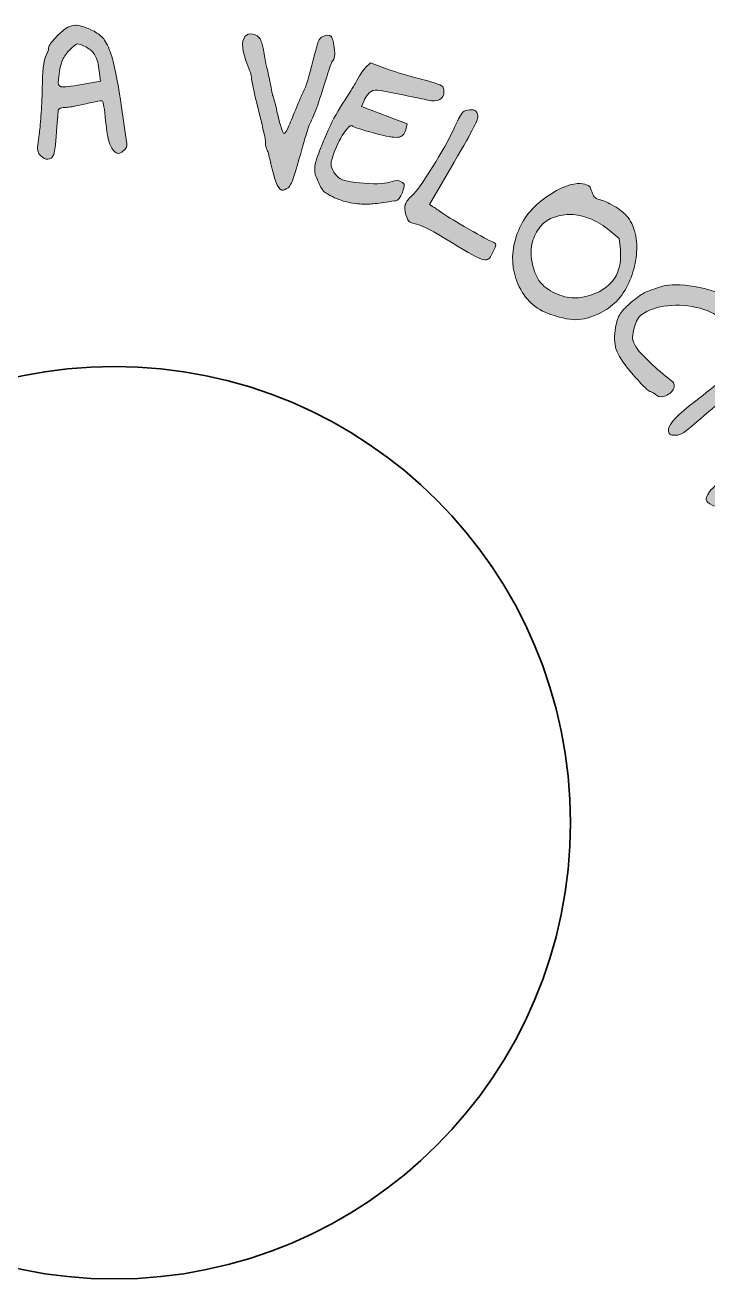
# Model space of a CAD drawing. Header units: inches. Extents: x -377 to 507, y -117 to 625.
# Drawn here: x -160.35 to -140.15, y 527.08 to 564.18 of the extents above; entities that cross this region are included whole.
import ezdxf

# ---------------------------------------------------------------- set-up
doc = ezdxf.new("R2010")
doc.units = ezdxf.units.IN
doc.header["$MEASUREMENT"] = 0
doc.layers.add('CUT', color=7, linetype='Continuous')
doc.layers.add('ENGRAVE', color=7, linetype='Continuous')

# ---------------------------------------------------------------- blocks, each defined once
blk = doc.blocks.new('block 261')
at = {"layer": 'ENGRAVE'}
h = blk.add_hatch(color=7, dxfattribs=at)
h.dxf.hatch_style = 2
edge = h.paths.add_edge_path()
edge.add_spline(control_points=[(-159.172, 564.068), (-159.057, 564.145), (-158.952, 564.183), (-158.856, 564.181), (-158.761, 564.179), (-158.612, 564.134), (-158.408, 564.046), (-158.274, 563.985), (-158.167, 563.915), (-158.087, 563.838), (-158.007, 563.762), (-157.932, 563.637), (-157.863, 563.464), (-157.793, 563.292), (-157.734, 563.085), (-157.685, 562.844), (-157.635, 562.602), (-157.577, 562.263), (-157.51, 561.825), (-157.51, 561.825), (-157.351, 560.739), (-157.351, 560.739), (-157.339, 560.663), (-157.34, 560.606), (-157.355, 560.567), (-157.37, 560.528), (-157.404, 560.489), (-157.458, 560.448), (-157.511, 560.411), (-157.553, 560.391), (-157.582, 560.388), (-157.611, 560.385), (-157.646, 560.397), (-157.686, 560.425), (-157.764, 560.484), (-157.824, 560.579), (-157.864, 560.709), (-157.904, 560.838), (-157.939, 561.048), (-157.97, 561.339), (-158.004, 561.707), (-158.037, 561.904), (-158.068, 561.932), (-158.085, 561.948), (-158.157, 561.943), (-158.283, 561.916), (-158.409, 561.888), (-158.559, 561.855), (-158.733, 561.815), (-158.907, 561.776), (-159.041, 561.753), (-159.133, 561.749), (-159.282, 561.742), (-159.361, 561.715), (-159.371, 561.668), (-159.378, 561.642), (-159.396, 561.428), (-159.424, 561.027), (-159.452, 560.625), (-159.483, 560.391), (-159.518, 560.326), (-159.553, 560.252), (-159.606, 560.215), (-159.678, 560.214), (-159.75, 560.213), (-159.822, 560.246), (-159.892, 560.315), (-159.933, 560.355), (-159.959, 560.396), (-159.971, 560.438), (-159.984, 560.48), (-159.986, 560.547), (-159.978, 560.638), (-159.969, 560.729), (-159.956, 560.833), (-159.938, 560.948), (-159.92, 561.064), (-159.902, 561.246), (-159.884, 561.494), (-159.866, 561.743), (-159.854, 562.016), (-159.846, 562.313), (-159.84, 562.805), (-159.806, 563.115), (-159.747, 563.243), (-159.687, 563.371), (-159.658, 563.453), (-159.66, 563.492), (-159.662, 563.542), (-159.607, 563.633), (-159.495, 563.763), (-159.382, 563.893), (-159.275, 563.995), (-159.172, 564.068)], knot_values=[0, 0, 0, 0, 1, 1, 1, 2, 2, 2, 3, 3, 3, 4, 4, 4, 5, 5, 5, 6, 6, 6, 7, 7, 7, 8, 8, 8, 9, 9, 9, 10, 10, 10, 11, 11, 11, 12, 12, 12, 13, 13, 13, 14, 14, 14, 15, 15, 15, 16, 16, 16, 17, 17, 17, 18, 18, 18, 19, 19, 19, 20, 20, 20, 21, 21, 21, 22, 22, 22, 23, 23, 23, 24, 24, 24, 25, 25, 25, 26, 26, 26, 27, 27, 27, 28, 28, 28, 29, 29, 29, 30, 30, 30, 31, 31, 31, 31], degree=3, periodic=1)
edge = h.paths.add_edge_path()
edge.add_spline(control_points=[(-158.537, 563.525), (-158.671, 563.599), (-158.762, 563.632), (-158.808, 563.624), (-158.854, 563.615), (-158.936, 563.551), (-159.053, 563.431), (-159.146, 563.333), (-159.216, 563.223), (-159.263, 563.1), (-159.311, 562.977), (-159.346, 562.801), (-159.369, 562.571), (-159.384, 562.447), (-159.358, 562.376), (-159.289, 562.358), (-159.216, 562.34), (-159.012, 562.363), (-158.676, 562.425), (-158.676, 562.425), (-158.127, 562.527), (-158.127, 562.527), (-158.127, 562.527), (-158.16, 562.818), (-158.16, 562.818), (-158.182, 563.02), (-158.221, 563.173), (-158.277, 563.277), (-158.333, 563.38), (-158.419, 563.463), (-158.537, 563.525)], knot_values=[0, 0, 0, 0, 1, 1, 1, 2, 2, 2, 3, 3, 3, 4, 4, 4, 5, 5, 5, 6, 6, 6, 7, 7, 7, 8, 8, 8, 9, 9, 9, 10, 10, 10, 10], degree=3, periodic=1)
h = blk.add_hatch(color=7, dxfattribs=at)
h.dxf.hatch_style = 2
edge = h.paths.add_edge_path()
edge.add_spline(control_points=[(-153.242, 560.725), (-153.233, 560.766), (-153.301, 561.08), (-153.447, 561.666), (-153.593, 562.252), (-153.66, 562.568), (-153.65, 562.613), (-153.642, 562.651), (-153.68, 562.772), (-153.764, 562.978), (-153.936, 563.407), (-153.965, 563.695), (-153.849, 563.843), (-153.798, 563.914), (-153.72, 563.937), (-153.612, 563.913), (-153.546, 563.898), (-153.493, 563.874), (-153.453, 563.838), (-153.413, 563.803), (-153.383, 563.758), (-153.364, 563.701), (-153.344, 563.645), (-153.329, 563.59), (-153.319, 563.538), (-153.309, 563.486), (-153.297, 563.416), (-153.284, 563.328), (-153.272, 563.241), (-153.258, 563.17), (-153.245, 563.114), (-153.194, 562.899), (-153.153, 562.718), (-153.123, 562.573), (-153.092, 562.427), (-153.074, 562.332), (-153.066, 562.287), (-153.059, 562.242), (-153.052, 562.202), (-153.044, 562.168), (-153.037, 562.134), (-153.023, 562.093), (-153.004, 562.045), (-152.99, 562.008), (-152.962, 561.893), (-152.918, 561.7), (-152.875, 561.508), (-152.832, 561.338), (-152.789, 561.19), (-152.747, 561.041), (-152.712, 560.97), (-152.685, 560.974), (-152.657, 560.979), (-152.612, 561.056), (-152.548, 561.204), (-152.485, 561.352), (-152.411, 561.532), (-152.326, 561.743), (-152.242, 561.954), (-152.176, 562.106), (-152.129, 562.2), (-152.041, 562.363), (-151.944, 562.668), (-151.838, 563.117), (-151.764, 563.409), (-151.711, 563.597), (-151.679, 563.684), (-151.646, 563.769), (-151.602, 563.824), (-151.545, 563.846), (-151.428, 563.901), (-151.346, 563.901), (-151.297, 563.845), (-151.249, 563.789), (-151.216, 563.657), (-151.198, 563.449), (-151.184, 563.276), (-151.202, 563.169), (-151.25, 563.128), (-151.277, 563.104), (-151.325, 562.982), (-151.394, 562.764), (-151.463, 562.545), (-151.541, 562.297), (-151.63, 562.019), (-151.718, 561.742), (-151.793, 561.545), (-151.854, 561.429), (-151.931, 561.277), (-152.016, 561.035), (-152.107, 560.705), (-152.199, 560.374), (-152.284, 560.079), (-152.362, 559.821), (-152.439, 559.563), (-152.508, 559.413), (-152.57, 559.37), (-152.648, 559.314), (-152.709, 559.291), (-152.755, 559.301), (-152.821, 559.316), (-152.88, 559.396), (-152.932, 559.543), (-152.983, 559.689), (-153.032, 559.865), (-153.079, 560.074), (-153.126, 560.282), (-153.161, 560.417), (-153.187, 560.479), (-153.234, 560.598), (-153.252, 560.679), (-153.242, 560.725)], knot_values=[0, 0, 0, 0, 1, 1, 1, 2, 2, 2, 3, 3, 3, 4, 4, 4, 5, 5, 5, 6, 6, 6, 7, 7, 7, 8, 8, 8, 9, 9, 9, 10, 10, 10, 11, 11, 11, 12, 12, 12, 13, 13, 13, 14, 14, 14, 15, 15, 15, 16, 16, 16, 17, 17, 17, 18, 18, 18, 19, 19, 19, 20, 20, 20, 21, 21, 21, 22, 22, 22, 23, 23, 23, 24, 24, 24, 25, 25, 25, 26, 26, 26, 27, 27, 27, 28, 28, 28, 29, 29, 29, 30, 30, 30, 31, 31, 31, 32, 32, 32, 33, 33, 33, 34, 34, 34, 35, 35, 35, 36, 36, 36, 37, 37, 37, 37], degree=3, periodic=1)
h = blk.add_hatch(color=7, dxfattribs=at)
h.dxf.hatch_style = 2
edge = h.paths.add_edge_path()
edge.add_spline(control_points=[(-149.628, 562.88), (-149.346, 562.777), (-149.067, 562.692), (-148.791, 562.625), (-148.515, 562.558), (-148.326, 562.506), (-148.222, 562.466), (-148.106, 562.426), (-148.034, 562.393), (-148.006, 562.366), (-147.977, 562.34), (-147.962, 562.287), (-147.96, 562.21), (-147.96, 562.105), (-148.002, 562.029), (-148.087, 561.983), (-148.173, 561.936), (-148.287, 561.929), (-148.429, 561.961), (-148.566, 561.994), (-148.799, 562.043), (-149.128, 562.105), (-149.128, 562.105), (-149.836, 562.245), (-149.836, 562.245), (-149.953, 562.272), (-150.047, 562.264), (-150.117, 562.22), (-150.188, 562.177), (-150.256, 562.088), (-150.321, 561.955), (-150.321, 561.955), (-150.403, 561.776), (-150.403, 561.776), (-150.403, 561.776), (-149.044, 561.257), (-149.044, 561.257), (-149.044, 561.257), (-149.09, 561.084), (-149.09, 561.084), (-149.127, 560.949), (-149.204, 560.875), (-149.32, 560.863), (-149.436, 560.85), (-149.667, 560.89), (-150.013, 560.981), (-150.423, 561.092), (-150.641, 561.164), (-150.665, 561.196), (-150.691, 561.233), (-150.745, 561.206), (-150.825, 561.114), (-150.962, 560.958), (-151.08, 560.749), (-151.179, 560.488), (-151.25, 560.302), (-151.289, 560.176), (-151.297, 560.108), (-151.305, 560.041), (-151.292, 559.974), (-151.258, 559.907), (-151.204, 559.799), (-151.14, 559.718), (-151.066, 559.663), (-150.965, 559.584), (-150.717, 559.53), (-150.322, 559.501), (-149.927, 559.474), (-149.652, 559.491), (-149.497, 559.554), (-149.392, 559.591), (-149.3, 559.588), (-149.222, 559.545), (-149.165, 559.513), (-149.136, 559.481), (-149.133, 559.446), (-149.131, 559.411), (-149.15, 559.34), (-149.191, 559.233), (-149.251, 559.075), (-149.314, 558.993), (-149.38, 558.986), (-149.423, 558.98), (-149.542, 558.963), (-149.736, 558.935), (-149.93, 558.907), (-150.084, 558.89), (-150.198, 558.884), (-150.311, 558.877), (-150.464, 558.888), (-150.657, 558.916), (-150.85, 558.944), (-151.032, 558.998), (-151.201, 559.076), (-151.369, 559.158), (-151.476, 559.223), (-151.522, 559.27), (-151.567, 559.316), (-151.624, 559.418), (-151.691, 559.575), (-151.725, 559.651), (-151.748, 559.705), (-151.759, 559.734), (-151.771, 559.763), (-151.778, 559.812), (-151.781, 559.881), (-151.784, 559.951), (-151.783, 560), (-151.779, 560.03), (-151.774, 560.06), (-151.754, 560.131), (-151.718, 560.242), (-151.683, 560.353), (-151.649, 560.449), (-151.616, 560.529), (-151.583, 560.609), (-151.522, 560.752), (-151.434, 560.959), (-151.305, 561.277), (-151.143, 561.58), (-150.951, 561.869), (-150.76, 562.158), (-150.636, 562.358), (-150.58, 562.468), (-150.473, 562.677), (-150.372, 562.828), (-150.277, 562.924), (-150.277, 562.924), (-150.129, 563.064), (-150.129, 563.064), (-150.129, 563.064), (-149.628, 562.88), (-149.628, 562.88)], knot_values=[0, 0, 0, 0, 1, 1, 1, 2, 2, 2, 3, 3, 3, 4, 4, 4, 5, 5, 5, 6, 6, 6, 7, 7, 7, 8, 8, 8, 9, 9, 9, 10, 10, 10, 11, 11, 11, 12, 12, 12, 13, 13, 13, 14, 14, 14, 15, 15, 15, 16, 16, 16, 17, 17, 17, 18, 18, 18, 19, 19, 19, 20, 20, 20, 21, 21, 21, 22, 22, 22, 23, 23, 23, 24, 24, 24, 25, 25, 25, 26, 26, 26, 27, 27, 27, 28, 28, 28, 29, 29, 29, 30, 30, 30, 31, 31, 31, 32, 32, 32, 33, 33, 33, 34, 34, 34, 35, 35, 35, 36, 36, 36, 37, 37, 37, 38, 38, 38, 39, 39, 39, 40, 40, 40, 41, 41, 41, 42, 42, 42, 43, 43, 43, 44, 44, 44, 44], degree=3, periodic=1)
h = blk.add_hatch(color=7, dxfattribs=at)
h.dxf.hatch_style = 2
edge = h.paths.add_edge_path()
edge.add_spline(control_points=[(-147.265, 561.668), (-147.167, 561.685), (-147.095, 561.682), (-147.049, 561.656), (-147.003, 561.629), (-146.973, 561.578), (-146.958, 561.502), (-146.947, 561.452), (-146.988, 561.336), (-147.082, 561.153), (-147.175, 560.969), (-147.368, 560.628), (-147.66, 560.127), (-147.66, 560.127), (-148.388, 558.875), (-148.388, 558.875), (-148.388, 558.875), (-148.275, 558.804), (-148.275, 558.804), (-148.196, 558.755), (-148.094, 558.685), (-147.97, 558.595), (-147.847, 558.511), (-147.6, 558.362), (-147.228, 558.148), (-146.855, 557.933), (-146.622, 557.806), (-146.527, 557.767), (-146.462, 557.745), (-146.429, 557.718), (-146.427, 557.685), (-146.426, 557.653), (-146.454, 557.58), (-146.511, 557.466), (-146.568, 557.353), (-146.611, 557.284), (-146.641, 557.262), (-146.67, 557.24), (-146.726, 557.235), (-146.806, 557.246), (-146.906, 557.259), (-147.22, 557.429), (-147.747, 557.755), (-148.275, 558.082), (-148.618, 558.261), (-148.776, 558.292), (-148.892, 558.319), (-148.964, 558.344), (-148.991, 558.369), (-149.018, 558.394), (-149.05, 558.461), (-149.086, 558.568), (-149.123, 558.692), (-149.129, 558.794), (-149.103, 558.874), (-149.078, 558.954), (-149.01, 559.044), (-148.901, 559.142), (-148.786, 559.243), (-148.588, 559.519), (-148.306, 559.97), (-148.025, 560.421), (-147.817, 560.793), (-147.68, 561.086), (-147.555, 561.35), (-147.474, 561.511), (-147.435, 561.567), (-147.396, 561.623), (-147.339, 561.656), (-147.265, 561.668)], knot_values=[0, 0, 0, 0, 1, 1, 1, 2, 2, 2, 3, 3, 3, 4, 4, 4, 5, 5, 5, 6, 6, 6, 7, 7, 7, 8, 8, 8, 9, 9, 9, 10, 10, 10, 11, 11, 11, 12, 12, 12, 13, 13, 13, 14, 14, 14, 15, 15, 15, 16, 16, 16, 17, 17, 17, 18, 18, 18, 19, 19, 19, 20, 20, 20, 21, 21, 21, 22, 22, 22, 23, 23, 23, 23], degree=3, periodic=1)
h = blk.add_hatch(color=7, dxfattribs=at)
h.dxf.hatch_style = 2
edge = h.paths.add_edge_path()
edge.add_spline(control_points=[(-143.347, 559.018), (-143.236, 558.994), (-143.096, 558.93), (-142.928, 558.829), (-142.759, 558.727), (-142.636, 558.631), (-142.557, 558.54), (-142.438, 558.405), (-142.353, 558.234), (-142.303, 558.027), (-142.254, 557.82), (-142.241, 557.605), (-142.266, 557.383), (-142.291, 557.16), (-142.345, 556.938), (-142.425, 556.714), (-142.506, 556.491), (-142.614, 556.295), (-142.751, 556.128), (-142.887, 555.96), (-143.043, 555.825), (-143.219, 555.723), (-143.513, 555.569), (-143.766, 555.484), (-143.978, 555.468), (-144.19, 555.452), (-144.462, 555.503), (-144.793, 555.619), (-145.033, 555.699), (-145.229, 555.811), (-145.382, 555.955), (-145.536, 556.099), (-145.665, 556.29), (-145.771, 556.529), (-145.952, 556.938), (-145.977, 557.375), (-145.846, 557.842), (-145.715, 558.308), (-145.46, 558.687), (-145.081, 558.98), (-144.648, 559.31), (-144.291, 559.48), (-144.01, 559.491), (-143.892, 559.495), (-143.802, 559.484), (-143.738, 559.459), (-143.673, 559.434), (-143.635, 559.401), (-143.621, 559.36), (-143.608, 559.319), (-143.593, 559.276), (-143.576, 559.229), (-143.56, 559.183), (-143.539, 559.142), (-143.514, 559.105), (-143.489, 559.068), (-143.433, 559.039), (-143.347, 559.018)], knot_values=[0, 0, 0, 0, 1, 1, 1, 2, 2, 2, 3, 3, 3, 4, 4, 4, 5, 5, 5, 6, 6, 6, 7, 7, 7, 8, 8, 8, 9, 9, 9, 10, 10, 10, 11, 11, 11, 12, 12, 12, 13, 13, 13, 14, 14, 14, 15, 15, 15, 16, 16, 16, 17, 17, 17, 18, 18, 18, 19, 19, 19, 19], degree=3, periodic=1)
edge = h.paths.add_edge_path()
edge.add_spline(control_points=[(-142.741, 557.528), (-142.741, 557.528), (-142.772, 557.872), (-142.772, 557.872), (-142.772, 557.872), (-143.122, 558.157), (-143.122, 558.157), (-143.293, 558.29), (-143.473, 558.392), (-143.662, 558.464), (-143.852, 558.537), (-144.031, 558.574), (-144.2, 558.578), (-144.369, 558.582), (-144.532, 558.556), (-144.691, 558.502), (-144.849, 558.449), (-144.98, 558.363), (-145.084, 558.245), (-145.188, 558.128), (-145.269, 557.987), (-145.327, 557.821), (-145.396, 557.588), (-145.397, 557.334), (-145.329, 557.058), (-145.262, 556.782), (-145.149, 556.58), (-144.991, 556.452), (-144.834, 556.324), (-144.657, 556.228), (-144.461, 556.167), (-144.265, 556.107), (-144.083, 556.093), (-143.915, 556.125), (-143.498, 556.195), (-143.189, 556.35), (-142.988, 556.591), (-142.787, 556.831), (-142.705, 557.143), (-142.741, 557.528)], knot_values=[0, 0, 0, 0, 1, 1, 1, 2, 2, 2, 3, 3, 3, 4, 4, 4, 5, 5, 5, 6, 6, 6, 7, 7, 7, 8, 8, 8, 9, 9, 9, 10, 10, 10, 11, 11, 11, 12, 12, 12, 13, 13, 13, 13], degree=3, periodic=1)
h = blk.add_hatch(color=7, dxfattribs=at)
h.dxf.hatch_style = 2
edge = h.paths.add_edge_path()
edge.add_spline(control_points=[(-139.525, 556.118), (-139.342, 556.019), (-139.215, 555.912), (-139.143, 555.798), (-139.071, 555.684), (-139.019, 555.503), (-138.987, 555.255), (-138.974, 555.143), (-139.005, 555.029), (-139.082, 554.915), (-139.158, 554.8), (-139.253, 554.726), (-139.366, 554.695), (-139.47, 554.666), (-139.538, 554.678), (-139.571, 554.731), (-139.603, 554.784), (-139.604, 554.883), (-139.573, 555.028), (-139.549, 555.167), (-139.556, 555.271), (-139.592, 555.337), (-139.628, 555.404), (-139.728, 555.49), (-139.892, 555.593), (-140.12, 555.737), (-140.402, 555.83), (-140.74, 555.872), (-141.078, 555.913), (-141.388, 555.894), (-141.673, 555.814), (-141.893, 555.75), (-142.049, 555.676), (-142.14, 555.59), (-142.231, 555.505), (-142.299, 555.369), (-142.344, 555.183), (-142.374, 555.05), (-142.385, 554.952), (-142.377, 554.888), (-142.37, 554.825), (-142.336, 554.746), (-142.275, 554.652), (-142.207, 554.548), (-142.071, 554.4), (-141.866, 554.205), (-141.662, 554.009), (-141.461, 553.838), (-141.263, 553.69), (-141.204, 553.641), (-141.167, 553.601), (-141.154, 553.57), (-141.141, 553.54), (-141.144, 553.496), (-141.163, 553.44), (-141.199, 553.341), (-141.276, 553.267), (-141.393, 553.217), (-141.511, 553.168), (-141.604, 553.172), (-141.672, 553.231), (-141.714, 553.267), (-141.752, 553.292), (-141.786, 553.308), (-141.819, 553.324), (-141.848, 553.336), (-141.871, 553.343), (-141.895, 553.351), (-141.947, 553.394), (-142.029, 553.475), (-142.111, 553.555), (-142.221, 553.675), (-142.361, 553.834), (-142.609, 554.117), (-142.768, 554.345), (-142.838, 554.518), (-142.908, 554.691), (-142.927, 554.9), (-142.896, 555.147), (-142.867, 555.353), (-142.826, 555.503), (-142.771, 555.598), (-142.717, 555.694), (-142.602, 555.818), (-142.427, 555.971), (-142.272, 556.108), (-142.141, 556.203), (-142.035, 556.256), (-141.93, 556.309), (-141.748, 556.375), (-141.491, 556.454), (-141.271, 556.518), (-140.957, 556.515), (-140.549, 556.444), (-140.141, 556.374), (-139.8, 556.265), (-139.525, 556.118)], knot_values=[0, 0, 0, 0, 1, 1, 1, 2, 2, 2, 3, 3, 3, 4, 4, 4, 5, 5, 5, 6, 6, 6, 7, 7, 7, 8, 8, 8, 9, 9, 9, 10, 10, 10, 11, 11, 11, 12, 12, 12, 13, 13, 13, 14, 14, 14, 15, 15, 15, 16, 16, 16, 17, 17, 17, 18, 18, 18, 19, 19, 19, 20, 20, 20, 21, 21, 21, 22, 22, 22, 23, 23, 23, 24, 24, 24, 25, 25, 25, 26, 26, 26, 27, 27, 27, 28, 28, 28, 29, 29, 29, 30, 30, 30, 31, 31, 31, 32, 32, 32, 32], degree=3, periodic=1)
h = blk.add_hatch(color=7, dxfattribs=at)
h.dxf.hatch_style = 2
edge = h.paths.add_edge_path()
edge.add_spline(control_points=[(-138.595, 554.621), (-138.52, 554.612), (-138.461, 554.576), (-138.417, 554.514), (-138.372, 554.452), (-138.355, 554.381), (-138.366, 554.301), (-138.369, 554.262), (-138.562, 554.071), (-138.943, 553.728), (-139.325, 553.384), (-139.577, 553.171), (-139.7, 553.089), (-139.789, 553.031), (-140.016, 552.842), (-140.381, 552.524), (-140.622, 552.315), (-140.782, 552.184), (-140.861, 552.13), (-140.94, 552.077), (-141.017, 552.048), (-141.093, 552.046), (-141.191, 552.044), (-141.252, 552.053), (-141.277, 552.074), (-141.303, 552.095), (-141.314, 552.148), (-141.313, 552.232), (-141.309, 552.38), (-141.045, 552.655), (-140.52, 553.057), (-140.221, 553.286), (-139.956, 553.498), (-139.723, 553.693), (-139.49, 553.888), (-139.32, 554.038), (-139.212, 554.141), (-139.103, 554.244), (-139.012, 554.335), (-138.936, 554.411), (-138.862, 554.489), (-138.811, 554.541), (-138.783, 554.568), (-138.756, 554.596), (-138.73, 554.613), (-138.707, 554.619), (-138.683, 554.626), (-138.645, 554.627), (-138.595, 554.621)], knot_values=[0, 0, 0, 0, 1, 1, 1, 2, 2, 2, 3, 3, 3, 4, 4, 4, 5, 5, 5, 6, 6, 6, 7, 7, 7, 8, 8, 8, 9, 9, 9, 10, 10, 10, 11, 11, 11, 12, 12, 12, 13, 13, 13, 14, 14, 14, 15, 15, 15, 16, 16, 16, 16], degree=3, periodic=1)
h = blk.add_hatch(color=7, dxfattribs=at)
h.dxf.hatch_style = 2
edge = h.paths.add_edge_path()
edge.add_spline(control_points=[(-136.912, 552.047), (-136.821, 551.933), (-136.725, 551.816), (-136.627, 551.697), (-136.53, 551.577), (-136.458, 551.488), (-136.412, 551.431), (-136.366, 551.375), (-136.315, 551.308), (-136.261, 551.231), (-136.207, 551.155), (-136.153, 551.074), (-136.1, 550.987), (-136.024, 550.85), (-135.983, 550.76), (-135.976, 550.718), (-135.97, 550.675), (-135.992, 550.626), (-136.042, 550.569), (-136.115, 550.48), (-136.231, 550.399), (-136.393, 550.324), (-136.504, 550.272), (-136.577, 550.247), (-136.61, 550.25), (-136.643, 550.254), (-136.682, 550.287), (-136.726, 550.349), (-136.791, 550.439), (-136.813, 550.531), (-136.792, 550.625), (-136.776, 550.683), (-136.78, 550.741), (-136.805, 550.799), (-136.831, 550.858), (-136.89, 550.953), (-136.982, 551.086), (-136.998, 551.106), (-137.019, 551.136), (-137.046, 551.174), (-137.096, 551.248), (-137.131, 551.3), (-137.15, 551.33), (-137.17, 551.361), (-137.199, 551.394), (-137.239, 551.43), (-137.278, 551.467), (-137.304, 551.49), (-137.317, 551.499), (-137.33, 551.51), (-137.36, 551.516), (-137.407, 551.518), (-137.455, 551.521), (-137.488, 551.518), (-137.508, 551.51), (-137.527, 551.502), (-137.571, 551.481), (-137.637, 551.449), (-137.704, 551.417), (-137.76, 551.387), (-137.805, 551.36), (-137.851, 551.332), (-137.924, 551.288), (-138.026, 551.227), (-138.085, 551.193), (-138.13, 551.166), (-138.162, 551.144), (-138.424, 550.989), (-138.663, 550.833), (-138.879, 550.677), (-139.095, 550.521), (-139.254, 550.398), (-139.357, 550.307), (-139.459, 550.217), (-139.553, 550.137), (-139.638, 550.068), (-139.723, 549.999), (-139.793, 549.958), (-139.846, 549.946), (-139.9, 549.933), (-139.959, 549.942), (-140.025, 549.973), (-140.131, 550.026), (-140.189, 550.078), (-140.199, 550.131), (-140.209, 550.183), (-140.176, 550.264), (-140.101, 550.374), (-140.01, 550.507), (-139.775, 550.693), (-139.395, 550.932), (-139.162, 551.081), (-138.848, 551.299), (-138.45, 551.587), (-138.054, 551.874), (-137.851, 552.033), (-137.842, 552.061), (-137.837, 552.069), (-137.901, 552.146), (-138.035, 552.292), (-138.17, 552.438), (-138.299, 552.571), (-138.423, 552.69), (-138.528, 552.792), (-138.591, 552.862), (-138.612, 552.901), (-138.634, 552.94), (-138.638, 552.986), (-138.623, 553.037), (-138.598, 553.124), (-138.529, 553.218), (-138.416, 553.319), (-138.292, 553.426), (-138.186, 553.468), (-138.1, 553.443), (-138.014, 553.418), (-137.924, 553.323), (-137.832, 553.156), (-137.762, 553.031), (-137.627, 552.858), (-137.426, 552.641), (-137.226, 552.422), (-137.054, 552.225), (-136.912, 552.047)], knot_values=[0, 0, 0, 0, 1, 1, 1, 2, 2, 2, 3, 3, 3, 4, 4, 4, 5, 5, 5, 6, 6, 6, 7, 7, 7, 8, 8, 8, 9, 9, 9, 10, 10, 10, 11, 11, 11, 12, 12, 12, 13, 13, 13, 14, 14, 14, 15, 15, 15, 16, 16, 16, 17, 17, 17, 18, 18, 18, 19, 19, 19, 20, 20, 20, 21, 21, 21, 22, 22, 22, 23, 23, 23, 24, 24, 24, 25, 25, 25, 26, 26, 26, 27, 27, 27, 28, 28, 28, 29, 29, 29, 30, 30, 30, 31, 31, 31, 32, 32, 32, 33, 33, 33, 34, 34, 34, 35, 35, 35, 36, 36, 36, 37, 37, 37, 38, 38, 38, 39, 39, 39, 40, 40, 40, 41, 41, 41, 41], degree=3, periodic=1)
at = {"layer": 'ENGRAVE', "lineweight": 0}
for points, knots in [([(-159.172, 564.068), (-159.057, 564.145), (-158.952, 564.183), (-158.856, 564.181), (-158.761, 564.179), (-158.612, 564.134), (-158.408, 564.046), (-158.274, 563.985), (-158.167, 563.915), (-158.087, 563.838), (-158.007, 563.762), (-157.932, 563.637), (-157.863, 563.464), (-157.793, 563.292), (-157.734, 563.085), (-157.685, 562.844), (-157.635, 562.602), (-157.577, 562.263), (-157.51, 561.825), (-157.51, 561.825), (-157.351, 560.739), (-157.351, 560.739), (-157.339, 560.663), (-157.34, 560.606), (-157.355, 560.567), (-157.37, 560.528), (-157.404, 560.489), (-157.458, 560.448), (-157.511, 560.411), (-157.553, 560.391), (-157.582, 560.388), (-157.611, 560.385), (-157.646, 560.397), (-157.686, 560.425), (-157.764, 560.484), (-157.824, 560.579), (-157.864, 560.709), (-157.904, 560.838), (-157.939, 561.048), (-157.97, 561.339), (-158.004, 561.707), (-158.037, 561.904), (-158.068, 561.932), (-158.085, 561.948), (-158.157, 561.943), (-158.283, 561.916), (-158.409, 561.888), (-158.559, 561.855), (-158.733, 561.815), (-158.907, 561.776), (-159.041, 561.753), (-159.133, 561.749), (-159.282, 561.742), (-159.361, 561.715), (-159.371, 561.668), (-159.378, 561.642), (-159.396, 561.428), (-159.424, 561.027), (-159.452, 560.625), (-159.483, 560.391), (-159.518, 560.326), (-159.553, 560.252), (-159.606, 560.215), (-159.678, 560.214), (-159.75, 560.213), (-159.822, 560.246), (-159.892, 560.315), (-159.933, 560.355), (-159.959, 560.396), (-159.971, 560.438), (-159.984, 560.48), (-159.986, 560.547), (-159.978, 560.638), (-159.969, 560.729), (-159.956, 560.833), (-159.938, 560.948), (-159.92, 561.064), (-159.902, 561.246), (-159.884, 561.494), (-159.866, 561.743), (-159.854, 562.016), (-159.846, 562.313), (-159.84, 562.805), (-159.806, 563.115), (-159.747, 563.243), (-159.687, 563.371), (-159.658, 563.453), (-159.66, 563.492), (-159.662, 563.542), (-159.607, 563.633), (-159.495, 563.763), (-159.382, 563.893), (-159.275, 563.995), (-159.172, 564.068)], [0, 0, 0, 0, 1, 1, 1, 2, 2, 2, 3, 3, 3, 4, 4, 4, 5, 5, 5, 6, 6, 6, 7, 7, 7, 8, 8, 8, 9, 9, 9, 10, 10, 10, 11, 11, 11, 12, 12, 12, 13, 13, 13, 14, 14, 14, 15, 15, 15, 16, 16, 16, 17, 17, 17, 18, 18, 18, 19, 19, 19, 20, 20, 20, 21, 21, 21, 22, 22, 22, 23, 23, 23, 24, 24, 24, 25, 25, 25, 26, 26, 26, 27, 27, 27, 28, 28, 28, 29, 29, 29, 30, 30, 30, 31, 31, 31, 31]), ([(-153.242, 560.725), (-153.233, 560.766), (-153.301, 561.08), (-153.447, 561.666), (-153.593, 562.252), (-153.66, 562.568), (-153.65, 562.613), (-153.642, 562.651), (-153.68, 562.772), (-153.764, 562.978), (-153.936, 563.407), (-153.965, 563.695), (-153.849, 563.843), (-153.798, 563.914), (-153.72, 563.937), (-153.612, 563.913), (-153.546, 563.898), (-153.493, 563.874), (-153.453, 563.838), (-153.413, 563.803), (-153.383, 563.758), (-153.364, 563.701), (-153.344, 563.645), (-153.329, 563.59), (-153.319, 563.538), (-153.309, 563.486), (-153.297, 563.416), (-153.284, 563.328), (-153.272, 563.241), (-153.258, 563.17), (-153.245, 563.114), (-153.194, 562.899), (-153.153, 562.718), (-153.123, 562.573), (-153.092, 562.427), (-153.074, 562.332), (-153.066, 562.287), (-153.059, 562.242), (-153.052, 562.202), (-153.044, 562.168), (-153.037, 562.134), (-153.023, 562.093), (-153.004, 562.045), (-152.99, 562.008), (-152.962, 561.893), (-152.918, 561.7), (-152.875, 561.508), (-152.832, 561.338), (-152.789, 561.19), (-152.747, 561.041), (-152.712, 560.97), (-152.685, 560.974), (-152.657, 560.979), (-152.612, 561.056), (-152.548, 561.204), (-152.485, 561.352), (-152.411, 561.532), (-152.326, 561.743), (-152.242, 561.954), (-152.176, 562.106), (-152.129, 562.2), (-152.041, 562.363), (-151.944, 562.668), (-151.838, 563.117), (-151.764, 563.409), (-151.711, 563.597), (-151.679, 563.684), (-151.646, 563.769), (-151.602, 563.824), (-151.545, 563.846), (-151.428, 563.901), (-151.346, 563.901), (-151.297, 563.845), (-151.249, 563.789), (-151.216, 563.657), (-151.198, 563.449), (-151.184, 563.276), (-151.202, 563.169), (-151.25, 563.128), (-151.277, 563.104), (-151.325, 562.982), (-151.394, 562.764), (-151.463, 562.545), (-151.541, 562.297), (-151.63, 562.019), (-151.718, 561.742), (-151.793, 561.545), (-151.854, 561.429), (-151.931, 561.277), (-152.016, 561.035), (-152.107, 560.705), (-152.199, 560.374), (-152.284, 560.079), (-152.362, 559.821), (-152.439, 559.563), (-152.508, 559.413), (-152.57, 559.37), (-152.648, 559.314), (-152.709, 559.291), (-152.755, 559.301), (-152.821, 559.316), (-152.88, 559.396), (-152.932, 559.543), (-152.983, 559.689), (-153.032, 559.865), (-153.079, 560.074), (-153.126, 560.282), (-153.161, 560.417), (-153.187, 560.479), (-153.234, 560.598), (-153.252, 560.679), (-153.242, 560.725)], [0, 0, 0, 0, 1, 1, 1, 2, 2, 2, 3, 3, 3, 4, 4, 4, 5, 5, 5, 6, 6, 6, 7, 7, 7, 8, 8, 8, 9, 9, 9, 10, 10, 10, 11, 11, 11, 12, 12, 12, 13, 13, 13, 14, 14, 14, 15, 15, 15, 16, 16, 16, 17, 17, 17, 18, 18, 18, 19, 19, 19, 20, 20, 20, 21, 21, 21, 22, 22, 22, 23, 23, 23, 24, 24, 24, 25, 25, 25, 26, 26, 26, 27, 27, 27, 28, 28, 28, 29, 29, 29, 30, 30, 30, 31, 31, 31, 32, 32, 32, 33, 33, 33, 34, 34, 34, 35, 35, 35, 36, 36, 36, 37, 37, 37, 37]), ([(-158.537, 563.525), (-158.671, 563.599), (-158.762, 563.632), (-158.808, 563.624), (-158.854, 563.615), (-158.936, 563.551), (-159.053, 563.431), (-159.146, 563.333), (-159.216, 563.223), (-159.263, 563.1), (-159.311, 562.977), (-159.346, 562.801), (-159.369, 562.571), (-159.384, 562.447), (-159.358, 562.376), (-159.289, 562.358), (-159.216, 562.34), (-159.012, 562.363), (-158.676, 562.425), (-158.676, 562.425), (-158.127, 562.527), (-158.127, 562.527), (-158.127, 562.527), (-158.16, 562.818), (-158.16, 562.818), (-158.182, 563.02), (-158.221, 563.173), (-158.277, 563.277), (-158.333, 563.38), (-158.419, 563.463), (-158.537, 563.525)], [0, 0, 0, 0, 1, 1, 1, 2, 2, 2, 3, 3, 3, 4, 4, 4, 5, 5, 5, 6, 6, 6, 7, 7, 7, 8, 8, 8, 9, 9, 9, 10, 10, 10, 10]), ([(-149.628, 562.88), (-149.346, 562.777), (-149.067, 562.692), (-148.791, 562.625), (-148.515, 562.558), (-148.326, 562.506), (-148.222, 562.466), (-148.106, 562.426), (-148.034, 562.393), (-148.006, 562.366), (-147.977, 562.34), (-147.962, 562.287), (-147.96, 562.21), (-147.96, 562.105), (-148.002, 562.029), (-148.087, 561.983), (-148.173, 561.936), (-148.287, 561.929), (-148.429, 561.961), (-148.566, 561.994), (-148.799, 562.043), (-149.128, 562.105), (-149.128, 562.105), (-149.836, 562.245), (-149.836, 562.245), (-149.953, 562.272), (-150.047, 562.264), (-150.117, 562.22), (-150.188, 562.177), (-150.256, 562.088), (-150.321, 561.955), (-150.321, 561.955), (-150.403, 561.776), (-150.403, 561.776), (-150.403, 561.776), (-149.044, 561.257), (-149.044, 561.257), (-149.044, 561.257), (-149.09, 561.084), (-149.09, 561.084), (-149.127, 560.949), (-149.204, 560.875), (-149.32, 560.863), (-149.436, 560.85), (-149.667, 560.89), (-150.013, 560.981), (-150.423, 561.092), (-150.641, 561.164), (-150.665, 561.196), (-150.691, 561.233), (-150.745, 561.206), (-150.825, 561.114), (-150.962, 560.958), (-151.08, 560.749), (-151.179, 560.488), (-151.25, 560.302), (-151.289, 560.176), (-151.297, 560.108), (-151.305, 560.041), (-151.292, 559.974), (-151.258, 559.907), (-151.204, 559.799), (-151.14, 559.718), (-151.066, 559.663), (-150.965, 559.584), (-150.717, 559.53), (-150.322, 559.501), (-149.927, 559.474), (-149.652, 559.491), (-149.497, 559.554), (-149.392, 559.591), (-149.3, 559.588), (-149.222, 559.545), (-149.165, 559.513), (-149.136, 559.481), (-149.133, 559.446), (-149.131, 559.411), (-149.15, 559.34), (-149.191, 559.233), (-149.251, 559.075), (-149.314, 558.993), (-149.38, 558.986), (-149.423, 558.98), (-149.542, 558.963), (-149.736, 558.935), (-149.93, 558.907), (-150.084, 558.89), (-150.198, 558.884), (-150.311, 558.877), (-150.464, 558.888), (-150.657, 558.916), (-150.85, 558.944), (-151.032, 558.998), (-151.201, 559.076), (-151.369, 559.158), (-151.476, 559.223), (-151.522, 559.27), (-151.567, 559.316), (-151.624, 559.418), (-151.691, 559.575), (-151.725, 559.651), (-151.748, 559.705), (-151.759, 559.734), (-151.771, 559.763), (-151.778, 559.812), (-151.781, 559.881), (-151.784, 559.951), (-151.783, 560), (-151.779, 560.03), (-151.774, 560.06), (-151.754, 560.131), (-151.718, 560.242), (-151.683, 560.353), (-151.649, 560.449), (-151.616, 560.529), (-151.583, 560.609), (-151.522, 560.752), (-151.434, 560.959), (-151.305, 561.277), (-151.143, 561.58), (-150.951, 561.869), (-150.76, 562.158), (-150.636, 562.358), (-150.58, 562.468), (-150.473, 562.677), (-150.372, 562.828), (-150.277, 562.924), (-150.277, 562.924), (-150.129, 563.064), (-150.129, 563.064), (-150.129, 563.064), (-149.628, 562.88), (-149.628, 562.88)], [0, 0, 0, 0, 1, 1, 1, 2, 2, 2, 3, 3, 3, 4, 4, 4, 5, 5, 5, 6, 6, 6, 7, 7, 7, 8, 8, 8, 9, 9, 9, 10, 10, 10, 11, 11, 11, 12, 12, 12, 13, 13, 13, 14, 14, 14, 15, 15, 15, 16, 16, 16, 17, 17, 17, 18, 18, 18, 19, 19, 19, 20, 20, 20, 21, 21, 21, 22, 22, 22, 23, 23, 23, 24, 24, 24, 25, 25, 25, 26, 26, 26, 27, 27, 27, 28, 28, 28, 29, 29, 29, 30, 30, 30, 31, 31, 31, 32, 32, 32, 33, 33, 33, 34, 34, 34, 35, 35, 35, 36, 36, 36, 37, 37, 37, 38, 38, 38, 39, 39, 39, 40, 40, 40, 41, 41, 41, 42, 42, 42, 43, 43, 43, 44, 44, 44, 44]), ([(-147.265, 561.668), (-147.167, 561.685), (-147.095, 561.682), (-147.049, 561.656), (-147.003, 561.629), (-146.973, 561.578), (-146.958, 561.502), (-146.947, 561.452), (-146.988, 561.336), (-147.082, 561.153), (-147.175, 560.969), (-147.368, 560.628), (-147.66, 560.127), (-147.66, 560.127), (-148.388, 558.875), (-148.388, 558.875), (-148.388, 558.875), (-148.275, 558.804), (-148.275, 558.804), (-148.196, 558.755), (-148.094, 558.685), (-147.97, 558.595), (-147.847, 558.511), (-147.6, 558.362), (-147.228, 558.148), (-146.855, 557.933), (-146.622, 557.806), (-146.527, 557.767), (-146.462, 557.745), (-146.429, 557.718), (-146.427, 557.685), (-146.426, 557.653), (-146.454, 557.58), (-146.511, 557.466), (-146.568, 557.353), (-146.611, 557.284), (-146.641, 557.262), (-146.67, 557.24), (-146.726, 557.235), (-146.806, 557.246), (-146.906, 557.259), (-147.22, 557.429), (-147.747, 557.755), (-148.275, 558.082), (-148.618, 558.261), (-148.776, 558.292), (-148.892, 558.319), (-148.964, 558.344), (-148.991, 558.369), (-149.018, 558.394), (-149.05, 558.461), (-149.086, 558.568), (-149.123, 558.692), (-149.129, 558.794), (-149.103, 558.874), (-149.078, 558.954), (-149.01, 559.044), (-148.901, 559.142), (-148.786, 559.243), (-148.588, 559.519), (-148.306, 559.97), (-148.025, 560.421), (-147.817, 560.793), (-147.68, 561.086), (-147.555, 561.35), (-147.474, 561.511), (-147.435, 561.567), (-147.396, 561.623), (-147.339, 561.656), (-147.265, 561.668)], [0, 0, 0, 0, 1, 1, 1, 2, 2, 2, 3, 3, 3, 4, 4, 4, 5, 5, 5, 6, 6, 6, 7, 7, 7, 8, 8, 8, 9, 9, 9, 10, 10, 10, 11, 11, 11, 12, 12, 12, 13, 13, 13, 14, 14, 14, 15, 15, 15, 16, 16, 16, 17, 17, 17, 18, 18, 18, 19, 19, 19, 20, 20, 20, 21, 21, 21, 22, 22, 22, 23, 23, 23, 23]), ([(-143.347, 559.018), (-143.236, 558.994), (-143.096, 558.93), (-142.928, 558.829), (-142.759, 558.727), (-142.636, 558.631), (-142.557, 558.54), (-142.438, 558.405), (-142.353, 558.234), (-142.303, 558.027), (-142.254, 557.82), (-142.241, 557.605), (-142.266, 557.383), (-142.291, 557.16), (-142.345, 556.938), (-142.425, 556.714), (-142.506, 556.491), (-142.614, 556.295), (-142.751, 556.128), (-142.887, 555.96), (-143.043, 555.825), (-143.219, 555.723), (-143.513, 555.569), (-143.766, 555.484), (-143.978, 555.468), (-144.19, 555.452), (-144.462, 555.503), (-144.793, 555.619), (-145.033, 555.699), (-145.229, 555.811), (-145.382, 555.955), (-145.536, 556.099), (-145.665, 556.29), (-145.771, 556.529), (-145.952, 556.938), (-145.977, 557.375), (-145.846, 557.842), (-145.715, 558.308), (-145.46, 558.687), (-145.081, 558.98), (-144.648, 559.31), (-144.291, 559.48), (-144.01, 559.491), (-143.892, 559.495), (-143.802, 559.484), (-143.738, 559.459), (-143.673, 559.434), (-143.635, 559.401), (-143.621, 559.36), (-143.608, 559.319), (-143.593, 559.276), (-143.576, 559.229), (-143.56, 559.183), (-143.539, 559.142), (-143.514, 559.105), (-143.489, 559.068), (-143.433, 559.039), (-143.347, 559.018)], [0, 0, 0, 0, 1, 1, 1, 2, 2, 2, 3, 3, 3, 4, 4, 4, 5, 5, 5, 6, 6, 6, 7, 7, 7, 8, 8, 8, 9, 9, 9, 10, 10, 10, 11, 11, 11, 12, 12, 12, 13, 13, 13, 14, 14, 14, 15, 15, 15, 16, 16, 16, 17, 17, 17, 18, 18, 18, 19, 19, 19, 19]), ([(-142.741, 557.528), (-142.741, 557.528), (-142.772, 557.872), (-142.772, 557.872), (-142.772, 557.872), (-143.122, 558.157), (-143.122, 558.157), (-143.293, 558.29), (-143.473, 558.392), (-143.662, 558.464), (-143.852, 558.537), (-144.031, 558.574), (-144.2, 558.578), (-144.369, 558.582), (-144.532, 558.556), (-144.691, 558.502), (-144.849, 558.449), (-144.98, 558.363), (-145.084, 558.245), (-145.188, 558.128), (-145.269, 557.987), (-145.327, 557.821), (-145.396, 557.588), (-145.397, 557.334), (-145.329, 557.058), (-145.262, 556.782), (-145.149, 556.58), (-144.991, 556.452), (-144.834, 556.324), (-144.657, 556.228), (-144.461, 556.167), (-144.265, 556.107), (-144.083, 556.093), (-143.915, 556.125), (-143.498, 556.195), (-143.189, 556.35), (-142.988, 556.591), (-142.787, 556.831), (-142.705, 557.143), (-142.741, 557.528)], [0, 0, 0, 0, 1, 1, 1, 2, 2, 2, 3, 3, 3, 4, 4, 4, 5, 5, 5, 6, 6, 6, 7, 7, 7, 8, 8, 8, 9, 9, 9, 10, 10, 10, 11, 11, 11, 12, 12, 12, 13, 13, 13, 13]), ([(-139.525, 556.118), (-139.342, 556.019), (-139.215, 555.912), (-139.143, 555.798), (-139.071, 555.684), (-139.019, 555.503), (-138.987, 555.255), (-138.974, 555.143), (-139.005, 555.029), (-139.082, 554.915), (-139.158, 554.8), (-139.253, 554.726), (-139.366, 554.695), (-139.47, 554.666), (-139.538, 554.678), (-139.571, 554.731), (-139.603, 554.784), (-139.604, 554.883), (-139.573, 555.028), (-139.549, 555.167), (-139.556, 555.271), (-139.592, 555.337), (-139.628, 555.404), (-139.728, 555.49), (-139.892, 555.593), (-140.12, 555.737), (-140.402, 555.83), (-140.74, 555.872), (-141.078, 555.913), (-141.388, 555.894), (-141.673, 555.814), (-141.893, 555.75), (-142.049, 555.676), (-142.14, 555.59), (-142.231, 555.505), (-142.299, 555.369), (-142.344, 555.183), (-142.374, 555.05), (-142.385, 554.952), (-142.377, 554.888), (-142.37, 554.825), (-142.336, 554.746), (-142.275, 554.652), (-142.207, 554.548), (-142.071, 554.4), (-141.866, 554.205), (-141.662, 554.009), (-141.461, 553.838), (-141.263, 553.69), (-141.204, 553.641), (-141.167, 553.601), (-141.154, 553.57), (-141.141, 553.54), (-141.144, 553.496), (-141.163, 553.44), (-141.199, 553.341), (-141.276, 553.267), (-141.393, 553.217), (-141.511, 553.168), (-141.604, 553.172), (-141.672, 553.231), (-141.714, 553.267), (-141.752, 553.292), (-141.786, 553.308), (-141.819, 553.324), (-141.848, 553.336), (-141.871, 553.343), (-141.895, 553.351), (-141.947, 553.394), (-142.029, 553.475), (-142.111, 553.555), (-142.221, 553.675), (-142.361, 553.834), (-142.609, 554.117), (-142.768, 554.345), (-142.838, 554.518), (-142.908, 554.691), (-142.927, 554.9), (-142.896, 555.147), (-142.867, 555.353), (-142.826, 555.503), (-142.771, 555.598), (-142.717, 555.694), (-142.602, 555.818), (-142.427, 555.971), (-142.272, 556.108), (-142.141, 556.203), (-142.035, 556.256), (-141.93, 556.309), (-141.748, 556.375), (-141.491, 556.454), (-141.271, 556.518), (-140.957, 556.515), (-140.549, 556.444), (-140.141, 556.374), (-139.8, 556.265), (-139.525, 556.118)], [0, 0, 0, 0, 1, 1, 1, 2, 2, 2, 3, 3, 3, 4, 4, 4, 5, 5, 5, 6, 6, 6, 7, 7, 7, 8, 8, 8, 9, 9, 9, 10, 10, 10, 11, 11, 11, 12, 12, 12, 13, 13, 13, 14, 14, 14, 15, 15, 15, 16, 16, 16, 17, 17, 17, 18, 18, 18, 19, 19, 19, 20, 20, 20, 21, 21, 21, 22, 22, 22, 23, 23, 23, 24, 24, 24, 25, 25, 25, 26, 26, 26, 27, 27, 27, 28, 28, 28, 29, 29, 29, 30, 30, 30, 31, 31, 31, 32, 32, 32, 32]), ([(-138.595, 554.621), (-138.52, 554.612), (-138.461, 554.576), (-138.417, 554.514), (-138.372, 554.452), (-138.355, 554.381), (-138.366, 554.301), (-138.369, 554.262), (-138.562, 554.071), (-138.943, 553.728), (-139.325, 553.384), (-139.577, 553.171), (-139.7, 553.089), (-139.789, 553.031), (-140.016, 552.842), (-140.381, 552.524), (-140.622, 552.315), (-140.782, 552.184), (-140.861, 552.13), (-140.94, 552.077), (-141.017, 552.048), (-141.093, 552.046), (-141.191, 552.044), (-141.252, 552.053), (-141.277, 552.074), (-141.303, 552.095), (-141.314, 552.148), (-141.313, 552.232), (-141.309, 552.38), (-141.045, 552.655), (-140.52, 553.057), (-140.221, 553.286), (-139.956, 553.498), (-139.723, 553.693), (-139.49, 553.888), (-139.32, 554.038), (-139.212, 554.141), (-139.103, 554.244), (-139.012, 554.335), (-138.936, 554.411), (-138.862, 554.489), (-138.811, 554.541), (-138.783, 554.568), (-138.756, 554.596), (-138.73, 554.613), (-138.707, 554.619), (-138.683, 554.626), (-138.645, 554.627), (-138.595, 554.621)], [0, 0, 0, 0, 1, 1, 1, 2, 2, 2, 3, 3, 3, 4, 4, 4, 5, 5, 5, 6, 6, 6, 7, 7, 7, 8, 8, 8, 9, 9, 9, 10, 10, 10, 11, 11, 11, 12, 12, 12, 13, 13, 13, 14, 14, 14, 15, 15, 15, 16, 16, 16, 16]), ([(-136.912, 552.047), (-136.821, 551.933), (-136.725, 551.816), (-136.627, 551.697), (-136.53, 551.577), (-136.458, 551.488), (-136.412, 551.431), (-136.366, 551.375), (-136.315, 551.308), (-136.261, 551.231), (-136.207, 551.155), (-136.153, 551.074), (-136.1, 550.987), (-136.024, 550.85), (-135.983, 550.76), (-135.976, 550.718), (-135.97, 550.675), (-135.992, 550.626), (-136.042, 550.569), (-136.115, 550.48), (-136.231, 550.399), (-136.393, 550.324), (-136.504, 550.272), (-136.577, 550.247), (-136.61, 550.25), (-136.643, 550.254), (-136.682, 550.287), (-136.726, 550.349), (-136.791, 550.439), (-136.813, 550.531), (-136.792, 550.625), (-136.776, 550.683), (-136.78, 550.741), (-136.805, 550.799), (-136.831, 550.858), (-136.89, 550.953), (-136.982, 551.086), (-136.998, 551.106), (-137.019, 551.136), (-137.046, 551.174), (-137.096, 551.248), (-137.131, 551.3), (-137.15, 551.33), (-137.17, 551.361), (-137.199, 551.394), (-137.239, 551.43), (-137.278, 551.467), (-137.304, 551.49), (-137.317, 551.499), (-137.33, 551.51), (-137.36, 551.516), (-137.407, 551.518), (-137.455, 551.521), (-137.488, 551.518), (-137.508, 551.51), (-137.527, 551.502), (-137.571, 551.481), (-137.637, 551.449), (-137.704, 551.417), (-137.76, 551.387), (-137.805, 551.36), (-137.851, 551.332), (-137.924, 551.288), (-138.026, 551.227), (-138.085, 551.193), (-138.13, 551.166), (-138.162, 551.144), (-138.424, 550.989), (-138.663, 550.833), (-138.879, 550.677), (-139.095, 550.521), (-139.254, 550.398), (-139.357, 550.307), (-139.459, 550.217), (-139.553, 550.137), (-139.638, 550.068), (-139.723, 549.999), (-139.793, 549.958), (-139.846, 549.946), (-139.9, 549.933), (-139.959, 549.942), (-140.025, 549.973), (-140.131, 550.026), (-140.189, 550.078), (-140.199, 550.131), (-140.209, 550.183), (-140.176, 550.264), (-140.101, 550.374), (-140.01, 550.507), (-139.775, 550.693), (-139.395, 550.932), (-139.162, 551.081), (-138.848, 551.299), (-138.45, 551.587), (-138.054, 551.874), (-137.851, 552.033), (-137.842, 552.061), (-137.837, 552.069), (-137.901, 552.146), (-138.035, 552.292), (-138.17, 552.438), (-138.299, 552.571), (-138.423, 552.69), (-138.528, 552.792), (-138.591, 552.862), (-138.612, 552.901), (-138.634, 552.94), (-138.638, 552.986), (-138.623, 553.037), (-138.598, 553.124), (-138.529, 553.218), (-138.416, 553.319), (-138.292, 553.426), (-138.186, 553.468), (-138.1, 553.443), (-138.014, 553.418), (-137.924, 553.323), (-137.832, 553.156), (-137.762, 553.031), (-137.627, 552.858), (-137.426, 552.641), (-137.226, 552.422), (-137.054, 552.225), (-136.912, 552.047)], [0, 0, 0, 0, 1, 1, 1, 2, 2, 2, 3, 3, 3, 4, 4, 4, 5, 5, 5, 6, 6, 6, 7, 7, 7, 8, 8, 8, 9, 9, 9, 10, 10, 10, 11, 11, 11, 12, 12, 12, 13, 13, 13, 14, 14, 14, 15, 15, 15, 16, 16, 16, 17, 17, 17, 18, 18, 18, 19, 19, 19, 20, 20, 20, 21, 21, 21, 22, 22, 22, 23, 23, 23, 24, 24, 24, 25, 25, 25, 26, 26, 26, 27, 27, 27, 28, 28, 28, 29, 29, 29, 30, 30, 30, 31, 31, 31, 32, 32, 32, 33, 33, 33, 34, 34, 34, 35, 35, 35, 36, 36, 36, 37, 37, 37, 38, 38, 38, 39, 39, 39, 40, 40, 40, 41, 41, 41, 41])]:
    blk.add_open_spline(points, degree=3, knots=knots, dxfattribs=at)

msp = doc.modelspace()

# ---------------------------------------------------------------- linework, layer by layer
at = {"layer": 'CUT', "color": 7, "lineweight": 35}
msp.add_open_spline([(-144.217, 540.582), (-144.217, 533.126), (-150.261, 527.082), (-157.717, 527.082), (-165.173, 527.082), (-171.217, 533.126), (-171.217, 540.582), (-171.217, 548.038), (-165.173, 554.082), (-157.717, 554.082), (-150.261, 554.082), (-144.217, 548.038), (-144.217, 540.582)], degree=3, knots=[0, 0, 0, 0, 1, 1, 1, 2, 2, 2, 3, 3, 3, 4, 4, 4, 4], dxfattribs=at)

# ---------------------------------------------------------------- block references
at = {"layer": 'ENGRAVE'}
msp.add_blockref('block 261', (0, 0), dxfattribs=at)

doc.saveas('drawing.dxf')
